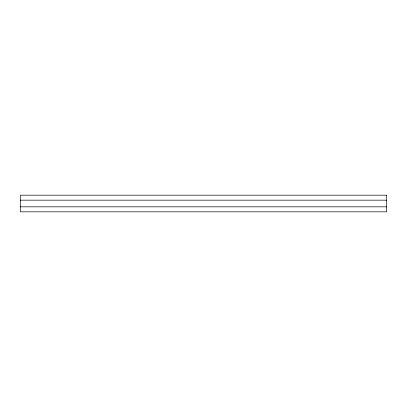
<?xml version="1.0" encoding="UTF-8"?>
<svg xmlns="http://www.w3.org/2000/svg" width="407" height="407" viewBox="0 0 407 407"><rect width="100%" height="100%" fill="white"/><g stroke="black" fill="none" stroke-linecap="round" stroke-linejoin="round"><path stroke-width="0.61" d="M20.35 200.168L386.65 200.168M20.35 206.832L386.65 206.832M386.65 195.177L20.35 195.177L20.35 211.823L386.65 211.823L386.65 195.177"/></g></svg>
